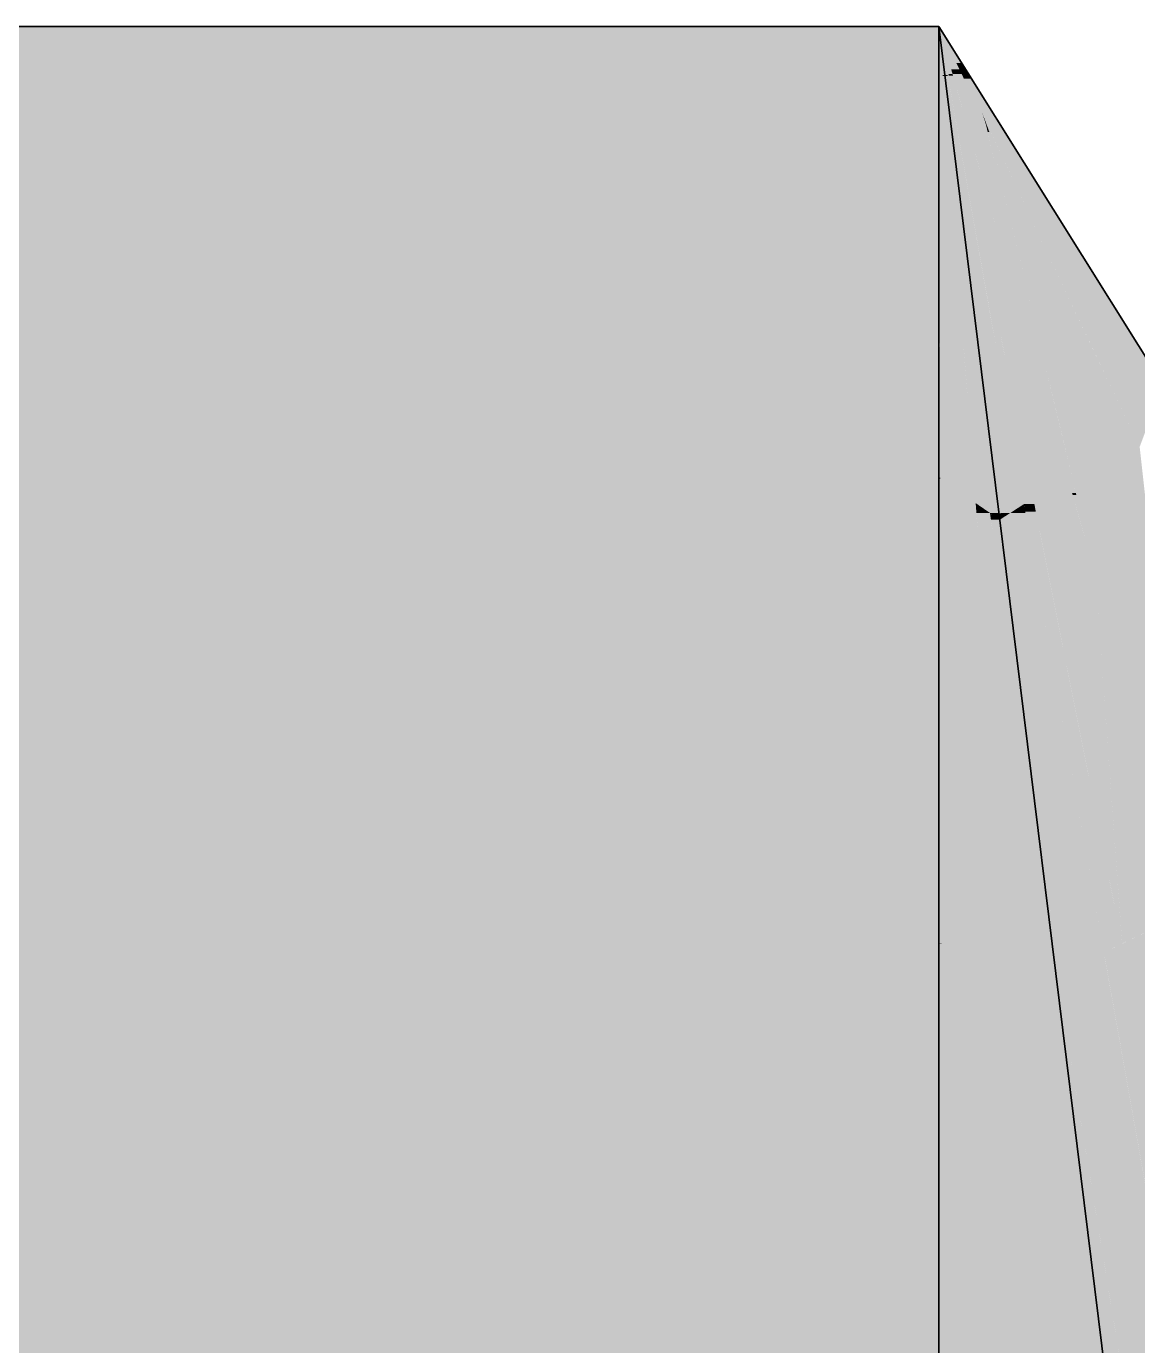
# Model space of a CAD drawing. Extents: x 0 to 756, y -25 to 420.
# Drawn here: x 352.869 to 354.002, y 303.188 to 304.533 of the extents above; entities that cross this region are included whole.
import ezdxf

# ---------------------------------------------------------------- set-up
doc = ezdxf.new("R2010")
doc.units = 0
doc.layers.get('0').update_dxf_attribs({"lineweight": 25})
doc.layers.add('L_Fortluft', color=7, linetype='Continuous', lineweight=35, true_color=0x993300)
doc.layers.add('L_Fortluft-Shading', color=7, linetype='Continuous', lineweight=35, true_color=0x993300)

# ---------------------------------------------------------------- blocks, each defined once
blk = doc.blocks.new('Shading-A0T78OP9OY', base_point=(354.1994, 303.7272))
at = {"layer": 'L_Fortluft-Shading', "color": 24, "true_color": 0x993300}
for points in [[(352.7994, 304.4829), (353.7994, 304.4829), (352.7994, 304.533)], [(353.7994, 304.4829), (352.7994, 304.533), (353.7994, 304.533)], [(352.7994, 304.2368), (353.7994, 304.2368), (352.7994, 304.4829)], [(353.7994, 304.2368), (352.7994, 304.4829), (353.7994, 304.4829)], [(352.7994, 304.073), (353.7994, 304.073), (352.7994, 304.2368)], [(353.7994, 304.073), (352.7994, 304.2368), (353.7994, 304.2368)], [(352.7994, 304.0417), (353.7994, 304.0417), (352.7994, 304.073)], [(353.7994, 304.0417), (352.7994, 304.073), (353.7994, 304.073)], [(352.7994, 303.5981), (353.7994, 303.5981), (352.7994, 304.0417)], [(353.7994, 303.5981), (352.7994, 304.0417), (353.7994, 304.0417)], [(352.7994, 303.1552), (353.7994, 303.1552), (352.7994, 303.5981)], [(353.7994, 303.1552), (352.7994, 303.5981), (353.7994, 303.5981)]]:
    blk.add_solid(points, dxfattribs=at)
at = {"layer": 'L_Fortluft-Shading', "color": 28, "true_color": 0x511b00}
for points in [[(353.8226, 304.4958), (353.8171, 304.4958), (353.7994, 304.533)], [(353.8202, 304.4893), (353.8226, 304.4958), (353.8171, 304.4958)], [(353.8267, 304.4893), (353.8202, 304.4893), (353.8226, 304.4958)], [(353.8248, 304.4797), (353.8267, 304.4893), (353.8202, 304.4893)], [(353.8327, 304.4797), (353.8248, 304.4797), (353.8267, 304.4893)], [(353.8475, 304.4321), (353.8327, 304.4797), (353.8248, 304.4797)], [(353.8542, 304.4453), (353.8434, 304.4453), (353.8327, 304.4797)], [(353.8605, 304.4082), (353.8542, 304.4453), (353.8434, 304.4453)], [(353.8526, 304.4253), (353.8508, 304.4253), (353.8434, 304.4453)], [(353.8483, 304.4321), (353.8475, 304.4321), (353.8434, 304.4453)], [(353.8774, 304.4082), (353.8605, 304.4082), (353.8542, 304.4453)], [(353.8508, 304.4253), (353.8483, 304.4321), (353.8475, 304.4321)], [(353.902, 304.3181), (353.8526, 304.4253), (353.8508, 304.4253)], [(353.902, 304.3181), (353.8774, 304.4082), (353.8605, 304.4082)], [(353.9337, 304.3181), (353.902, 304.3181), (353.8774, 304.4082)], [(353.9738, 304.1676), (353.9337, 304.3181), (353.902, 304.3181)], [(354.0277, 304.1676), (353.9738, 304.1676), (353.9337, 304.3181)], [(354.004, 304.1044), (354.0277, 304.1676), (353.9738, 304.1676)]]:
    blk.add_solid(points, dxfattribs=at)
at = {"layer": 'L_Fortluft-Shading', "color": 38, "true_color": 0x581d00}
for points in [[(353.8202, 304.4893), (353.8118, 304.4893), (353.7994, 304.533)], [(353.8133, 304.4843), (353.8202, 304.4893), (353.8118, 304.4893)], [(353.8226, 304.4843), (353.8133, 304.4843), (353.8202, 304.4893)], [(353.8282, 304.4321), (353.8226, 304.4843), (353.8133, 304.4843)], [(353.8475, 304.4321), (353.8282, 304.4321), (353.8226, 304.4843)], [(353.8609, 304.3173), (353.8475, 304.4321), (353.8282, 304.4321)], [(353.8508, 304.4253), (353.849, 304.4253), (353.8475, 304.4321)], [(353.8723, 304.3173), (353.8609, 304.3173), (353.8475, 304.4321)], [(353.8984, 304.1958), (353.8508, 304.4253), (353.849, 304.4253)], [(353.902, 304.3181), (353.8765, 304.3181), (353.8508, 304.4253)], [(353.9058, 304.1958), (353.8984, 304.1958), (353.8508, 304.4253)], [(353.9058, 304.1958), (353.902, 304.3181), (353.8765, 304.3181)], [(353.9603, 304.1958), (353.9058, 304.1958), (353.902, 304.3181)], [(353.907, 304.1559), (353.8723, 304.3173), (353.8609, 304.3173)], [(353.907, 304.1559), (353.9058, 304.1958), (353.8984, 304.1958)], [(353.9277, 304.1044), (353.9603, 304.1958), (353.9058, 304.1958)], [(353.9153, 304.1559), (353.907, 304.1559), (353.9058, 304.1958)], [(354.004, 304.1044), (353.9277, 304.1044), (353.9603, 304.1958)], [(353.9351, 304.0575), (353.9153, 304.1559), (353.907, 304.1559)], [(353.9389, 304.0575), (353.9351, 304.0575), (353.9153, 304.1559)], [(353.9389, 304.0575), (354.004, 304.1044), (353.9277, 304.1044)], [(354.0092, 304.0575), (353.9389, 304.0575), (354.004, 304.1044)], [(353.9358, 304.0552), (353.9389, 304.0575), (353.9351, 304.0575)], [(353.9395, 304.0552), (353.9358, 304.0552), (353.9389, 304.0575)], [(353.9588, 303.9745), (353.9395, 304.0552), (353.9358, 304.0552)], [(353.9588, 303.9745), (354.0092, 304.0575), (353.9389, 304.0575)], [(354.0184, 303.9745), (353.9588, 303.9745), (354.0092, 304.0575)], [(354.0565, 303.632), (354.0184, 303.9745), (353.9588, 303.9745)]]:
    blk.add_solid(points, dxfattribs=at)
at = {"layer": 'L_Fortluft-Shading', "color": 38, "true_color": 0x622000}
for points in [[(353.8133, 304.4843), (353.8091, 304.4843), (353.7994, 304.533)], [(353.8094, 304.4829), (353.8083, 304.4829), (353.7994, 304.533)], [(353.8084, 304.4826), (353.8094, 304.4829), (353.8083, 304.4829)], [(353.8095, 304.4826), (353.8084, 304.4826), (353.8094, 304.4829)], [(353.8522, 304.2368), (353.8095, 304.4826), (353.8084, 304.4826)], [(353.8094, 304.4829), (353.8133, 304.4843), (353.8091, 304.4843)], [(353.8137, 304.4829), (353.8094, 304.4829), (353.8133, 304.4843)], [(353.8425, 304.3173), (353.8137, 304.4829), (353.8094, 304.4829)], [(353.8586, 304.2368), (353.8522, 304.2368), (353.8095, 304.4826)], [(353.8609, 304.3173), (353.8425, 304.3173), (353.8137, 304.4829)], [(353.8586, 304.2368), (353.8609, 304.3173), (353.8425, 304.3173)], [(353.8839, 304.2368), (353.8586, 304.2368), (353.8609, 304.3173)], [(353.8576, 304.206), (353.8586, 304.2368), (353.8522, 304.2368)], [(353.8647, 304.206), (353.8576, 304.206), (353.8586, 304.2368)], [(353.8747, 304.1559), (353.8839, 304.2368), (353.8586, 304.2368)], [(353.907, 304.1559), (353.8747, 304.1559), (353.8839, 304.2368)], [(353.8813, 304.073), (353.8647, 304.206), (353.8576, 304.206)], [(353.8913, 304.073), (353.8813, 304.073), (353.8647, 304.206)], [(353.8913, 304.073), (353.907, 304.1559), (353.8747, 304.1559)], [(353.9307, 304.073), (353.8913, 304.073), (353.907, 304.1559)], [(353.8861, 304.0461), (353.8913, 304.073), (353.8813, 304.073)], [(353.8967, 304.0461), (353.8861, 304.0461), (353.8913, 304.073)], [(353.8948, 304.0552), (353.9307, 304.073), (353.8913, 304.073)], [(353.9358, 304.0552), (353.8948, 304.0552), (353.9307, 304.073)], [(353.8975, 304.0417), (353.9358, 304.0552), (353.8948, 304.0552)], [(353.9396, 304.0417), (353.8975, 304.0417), (353.9358, 304.0552)], [(353.8869, 304.0417), (353.8967, 304.0461), (353.8861, 304.0461)], [(353.8975, 304.0417), (353.8869, 304.0417), (353.8967, 304.0461)], [(353.8875, 304.0382), (353.8975, 304.0417), (353.8869, 304.0417)], [(353.8982, 304.0382), (353.8875, 304.0382), (353.8975, 304.0417)], [(353.966, 303.5981), (353.8982, 304.0382), (353.8875, 304.0382)], [(353.911, 303.9745), (353.9396, 304.0417), (353.8975, 304.0417)], [(353.9861, 303.5981), (353.966, 303.5981), (353.8982, 304.0382)], [(353.9588, 303.9745), (353.911, 303.9745), (353.9396, 304.0417)], [(353.9861, 303.5981), (353.9588, 303.9745), (353.911, 303.9745)], [(354.0565, 303.632), (354.0272, 303.632), (353.9588, 303.9745)], [(354.0298, 303.6191), (353.9846, 303.6191), (353.9588, 303.9745)], [(354.0358, 303.5891), (353.9676, 303.5891), (354.0298, 303.6191)], [(353.9861, 303.5981), (354.0298, 303.6191), (353.9846, 303.6191)], [(353.9676, 303.5891), (353.9861, 303.5981), (353.966, 303.5981)], [(354.0331, 303.2215), (354.0358, 303.5891), (353.9676, 303.5891)]]:
    blk.add_solid(points, dxfattribs=at)
at = {"layer": 'L_Fortluft-Shading', "color": 26, "true_color": 0x852c00}
for points in [[(353.7994, 304.4829), (353.7995, 304.4829), (353.7994, 304.533)], [(353.8055, 304.4835), (353.8032, 304.4835), (353.7994, 304.533)], [(353.8033, 304.4829), (353.7995, 304.4829), (353.7994, 304.533)], [(353.8002, 304.2368), (353.7994, 304.2368), (353.7995, 304.4829)], [(353.7994, 304.2368), (353.7995, 304.4829), (353.7994, 304.4829)], [(353.8033, 304.4826), (353.7995, 304.4826), (353.7995, 304.4829)], [(353.8033, 304.4826), (353.8033, 304.4829), (353.7995, 304.4829)], [(353.8002, 304.2358), (353.8033, 304.4826), (353.7995, 304.4826)], [(353.8223, 304.2358), (353.8002, 304.2358), (353.8033, 304.4826)], [(353.8032, 304.4833), (353.8055, 304.4835), (353.8032, 304.4835)], [(353.8055, 304.4833), (353.8032, 304.4833), (353.8055, 304.4835)], [(353.8033, 304.4826), (353.8055, 304.4833), (353.8032, 304.4833)], [(353.8056, 304.4826), (353.8033, 304.4826), (353.8055, 304.4833)], [(353.8056, 304.4824), (353.8033, 304.4824), (353.8033, 304.4826)], [(353.8056, 304.4824), (353.8056, 304.4826), (353.8033, 304.4826)], [(353.8245, 304.2073), (353.8056, 304.4824), (353.8033, 304.4824)], [(353.8396, 304.2073), (353.8245, 304.2073), (353.8056, 304.4824)], [(353.8002, 304.2358), (353.7994, 304.2358), (353.7994, 304.2368)], [(353.8002, 304.2358), (353.8002, 304.2368), (353.7994, 304.2368)], [(353.8007, 304.073), (353.7994, 304.073), (353.8002, 304.2358)], [(353.7994, 304.073), (353.8002, 304.2358), (353.7994, 304.2358)], [(353.8245, 304.2073), (353.8003, 304.2073), (353.8002, 304.2358)], [(353.8245, 304.2073), (353.8223, 304.2358), (353.8002, 304.2358)], [(353.8007, 304.0721), (353.8245, 304.2073), (353.8003, 304.2073)], [(353.8349, 304.0721), (353.8007, 304.0721), (353.8245, 304.2073)], [(353.8422, 304.1866), (353.8261, 304.1866), (353.8245, 304.2073)], [(353.8422, 304.1866), (353.8396, 304.2073), (353.8245, 304.2073)], [(353.8368, 304.0471), (353.8422, 304.1866), (353.8261, 304.1866)], [(353.8594, 304.0471), (353.8368, 304.0471), (353.8422, 304.1866)], [(353.8007, 304.0721), (353.7994, 304.0721), (353.7994, 304.073)], [(353.8007, 304.0721), (353.8007, 304.073), (353.7994, 304.073)], [(353.8008, 304.0417), (353.7994, 304.0417), (353.8007, 304.0721)], [(353.7994, 304.0417), (353.8007, 304.0721), (353.7994, 304.0721)], [(353.8368, 304.0471), (353.8008, 304.0471), (353.8007, 304.0721)], [(353.8368, 304.0471), (353.8349, 304.0721), (353.8007, 304.0721)], [(353.8008, 304.0416), (353.7994, 304.0416), (353.7994, 304.0417)], [(353.8008, 304.0416), (353.8008, 304.0417), (353.7994, 304.0417)], [(353.8021, 303.5981), (353.7994, 303.5981), (353.8008, 304.0416)], [(353.7994, 303.5981), (353.8008, 304.0416), (353.7994, 304.0416)], [(353.8373, 304.0416), (353.8008, 304.0416), (353.8368, 304.0471)], [(353.8008, 304.0416), (353.8368, 304.0471), (353.8008, 304.0471)], [(353.8375, 304.0383), (353.8008, 304.0383), (353.8008, 304.0416)], [(353.8375, 304.0383), (353.8373, 304.0416), (353.8008, 304.0416)], [(353.8021, 303.5977), (353.8375, 304.0383), (353.8008, 304.0383)], [(353.8715, 303.5977), (353.8021, 303.5977), (353.8375, 304.0383)], [(353.8496, 304.0383), (353.8375, 304.0383), (353.8368, 304.0471)], [(353.8607, 304.0363), (353.8594, 304.0471), (353.8368, 304.0471)], [(353.8589, 304.0371), (353.8514, 304.0371), (353.8368, 304.0471)], [(353.8514, 304.0371), (353.8376, 304.0371), (353.8375, 304.0383)], [(353.8514, 304.0371), (353.8496, 304.0383), (353.8375, 304.0383)], [(353.8721, 303.5894), (353.8514, 304.0371), (353.8376, 304.0371)], [(353.9158, 303.5894), (353.8721, 303.5894), (353.8514, 304.0371)], [(353.8615, 304.0302), (353.8524, 304.0302), (353.8514, 304.0371)], [(353.8607, 304.0363), (353.8526, 304.0363), (353.8514, 304.0371)], [(353.8607, 304.0363), (353.8589, 304.0371), (353.8514, 304.0371)], [(353.8615, 304.0302), (353.8607, 304.0363), (353.8526, 304.0363)], [(353.9165, 303.5842), (353.8615, 304.0302), (353.8524, 304.0302)], [(353.8021, 303.5977), (353.7994, 303.5977), (353.7994, 303.5981)], [(353.8021, 303.5977), (353.8021, 303.5981), (353.7994, 303.5981)], [(353.8033, 303.1552), (353.7994, 303.1552), (353.8021, 303.5977)], [(353.7994, 303.1552), (353.8021, 303.5977), (353.7994, 303.5977)], [(353.8721, 303.5894), (353.8021, 303.5894), (353.8021, 303.5977)], [(353.8721, 303.5894), (353.8715, 303.5977), (353.8021, 303.5977)], [(353.8033, 303.1538), (353.8721, 303.5894), (353.8021, 303.5894)], [(353.9057, 303.1538), (353.8033, 303.1538), (353.8721, 303.5894)], [(353.9165, 303.5842), (353.8725, 303.5842), (353.8721, 303.5894)], [(353.9165, 303.5842), (353.9158, 303.5894), (353.8721, 303.5894)], [(353.9087, 303.1145), (353.9165, 303.5842), (353.8725, 303.5842)], [(353.9745, 303.1145), (353.9087, 303.1145), (353.9165, 303.5842)]]:
    blk.add_solid(points, dxfattribs=at)
at = {"layer": 'L_Fortluft-Shading', "color": 24, "true_color": 0x8a2e00}
for points in [[(353.8082, 304.4835), (353.8055, 304.4835), (353.7994, 304.533)], [(353.8082, 304.4833), (353.8082, 304.4835), (353.8055, 304.4835)], [(353.8082, 304.4833), (353.8055, 304.4833), (353.8055, 304.4835)], [(353.8056, 304.4826), (353.8082, 304.4833), (353.8055, 304.4833)], [(353.8084, 304.4826), (353.8056, 304.4826), (353.8082, 304.4833)], [(353.8084, 304.4824), (353.8056, 304.4824), (353.8084, 304.4826)], [(353.8056, 304.4824), (353.8084, 304.4826), (353.8056, 304.4826)], [(353.8398, 304.206), (353.8084, 304.4824), (353.8056, 304.4824)], [(353.8576, 304.206), (353.8398, 304.206), (353.8084, 304.4824)], [(353.8422, 304.1866), (353.8576, 304.206), (353.8398, 304.206)], [(353.8611, 304.1866), (353.8422, 304.1866), (353.8576, 304.206)], [(353.8595, 304.0461), (353.8611, 304.1866), (353.8422, 304.1866)], [(353.8861, 304.0461), (353.8595, 304.0461), (353.8611, 304.1866)], [(353.8607, 304.0363), (353.8861, 304.0461), (353.8595, 304.0461)], [(353.871, 304.0363), (353.8607, 304.0363), (353.8723, 304.0371)], [(353.8607, 304.0363), (353.8723, 304.0371), (353.8629, 304.0371)], [(353.8615, 304.0302), (353.871, 304.0363), (353.8607, 304.0363)], [(353.8881, 304.0302), (353.8615, 304.0302), (353.8876, 304.0371)], [(353.8615, 304.0302), (353.8876, 304.0371), (353.8723, 304.0371)], [(353.8723, 304.0371), (353.8629, 304.0371), (353.8861, 304.0461)], [(353.8876, 304.0371), (353.8723, 304.0371), (353.8875, 304.0382)], [(353.8723, 304.0371), (353.8875, 304.0382), (353.8739, 304.0382)], [(353.8875, 304.0382), (353.8739, 304.0382), (353.8861, 304.0461)], [(353.9676, 303.5891), (353.9162, 303.5891), (353.8875, 304.0382)], [(353.9165, 303.5842), (353.8881, 304.0302), (353.8615, 304.0302)], [(353.9165, 303.5842), (353.9676, 303.5891), (353.9162, 303.5891)], [(353.9684, 303.5842), (353.9165, 303.5842), (353.9676, 303.5891)], [(353.9942, 303.1128), (353.9684, 303.5842), (353.9165, 303.5842)], [(353.9971, 303.095), (353.9769, 303.095), (353.9165, 303.5842)], [(354.0524, 303.1128), (353.9942, 303.1128), (353.9684, 303.5842)]]:
    blk.add_solid(points, dxfattribs=at)
blk = doc.blocks.new('Rohrübergang  symmetrisch-A0T78OTFOY', base_point=(352.7994, 298.0529))
at = {"color": 0, "linetype": 'ByBlock', "lineweight": -2, "ltscale": 0.35}
for p in [(352.7994, 304.5329), (354.1994, 301.2929), (354.1994, 303.8929), (353.7994, 298.0529)]:
    blk.add_line(p, (353.7994, 304.5329), dxfattribs=at)

msp = doc.modelspace()

# ---------------------------------------------------------------- block references
at = {"layer": 'L_Fortluft'}
msp.add_blockref('Shading-A0T78OP9OY', (354.1994, 303.7272), dxfattribs=at)
at = {"layer": 'L_Fortluft', "ltscale": 0.35}
msp.add_blockref('Rohrübergang  symmetrisch-A0T78OTFOY', (352.7994, 298.0529), dxfattribs=at)

doc.saveas('drawing.dxf')
